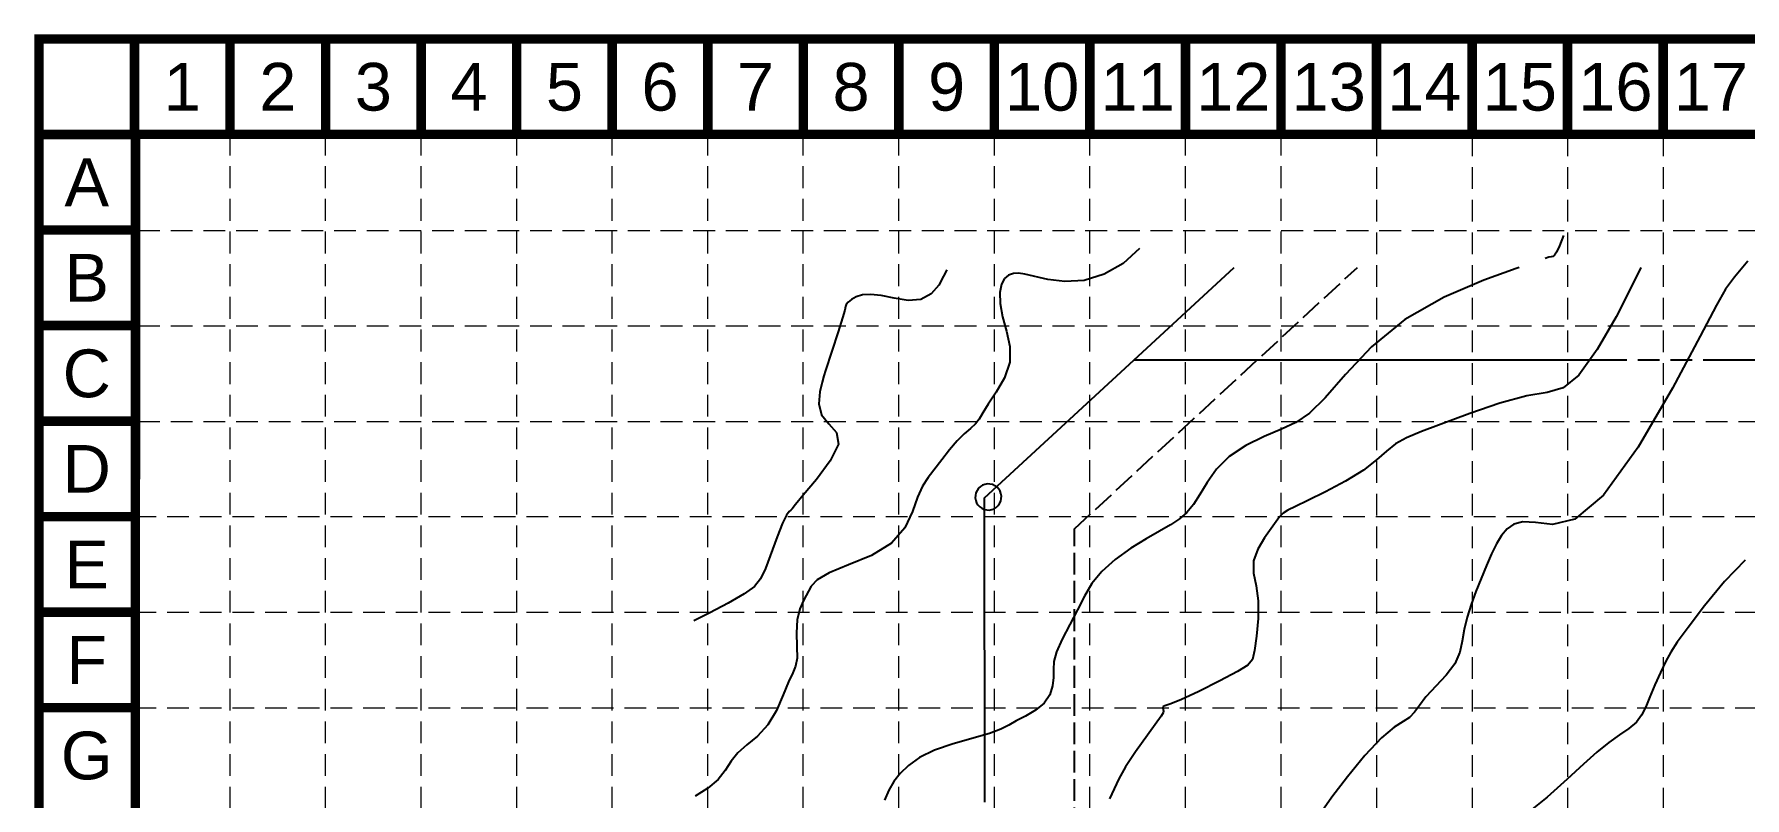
# Model space of a CAD drawing. Header units: inches. Extents: x 638 to 17512, y -393 to 10164.
# Drawn here: x 638 to 5351, y 8060 to 10164 of the extents above; entities that cross this region are included whole.
import ezdxf
from ezdxf.enums import TextEntityAlignment as Align

# ---------------------------------------------------------------- set-up
doc = ezdxf.new("R2010")
doc.units = ezdxf.units.IN
doc.header["$LTSCALE"] = 600
doc.header["$MEASUREMENT"] = 0
for name, pattern in [('ADJOINERS', [2.85, 2.5, -0.05, 0.1, -0.05, 0.1, -0.05]), ('ESMT', [0.13, 0.1, -0.03]), ('HIDDEN', [0.375, 0.25, -0.125])]:
    doc.linetypes.add(name, pattern=pattern)
for name, color, linetype in [('BASE', 7, 'Continuous'), ('EC', 8, 'Continuous'), ('GRID', 254, 'HIDDEN'), ('s EASEMENTS', 8, 'ESMT'), ('s SURVE - BNDY_TR-B', 7, 'Continuous'), ('s SURVEY - ADJOINERS', 7, 'ADJOINERS')]:
    doc.layers.add(name, color=color, linetype=linetype)
doc.styles.get("Standard").update_dxf_attribs({"font": 'ARIAL.TTF'})

msp = doc.modelspace()

# ---------------------------------------------------------------- linework, layer by layer
at = {"layer": 'BASE', "const_width": 26.3}
for points in [[(651.2, -379.4), (17499.2, -379.4), (17499.2, 10150.6), (651.2, 10150.6)], [(913.9, -116.2), (17236.7, -116.7), (17236.4, 9887.5), (917.2, 9887.8)]]:
    msp.add_lwpolyline(points, close=True, dxfattribs=at)
for points in [[(914.5, 9887.4), (914.5, 10150.6)], [(1177.7, 9887.4), (1177.7, 10150.6)], [(1441, 9887.4), (1441, 10150.6)], [(1704.2, 9887.4), (1704.2, 10150.6)], [(1967.5, 9887.4), (1967.5, 10150.6)], [(2230.7, 9887.4), (2230.7, 10150.6)], [(2494, 9887.4), (2494, 10150.6)], [(2757.2, 9887.4), (2757.2, 10150.6)], [(3020.5, 9887.4), (3020.5, 10150.6)], [(3283.7, 9887.4), (3283.7, 10150.6)], [(3547, 9887.4), (3547, 10150.6)], [(3810.2, 9887.4), (3810.2, 10150.6)], [(4073.5, 9887.4), (4073.5, 10150.6)], [(4336.7, 9887.4), (4336.7, 10150.6)], [(4600, 9887.4), (4600, 10150.6)], [(4863.2, 9887.4), (4863.2, 10150.6)], [(5126.5, 9887.4), (5126.5, 10150.6)], [(914.5, 9887.4), (651.2, 9887.4)], [(914.5, 9624.1), (651.2, 9624.1)], [(914.5, 9360.9), (651.2, 9360.9)], [(914.5, 9097.6), (651.2, 9097.6)], [(914.5, 8834.4), (651.2, 8834.4)], [(914.5, 8571.1), (651.2, 8571.1)], [(914.5, 8307.9), (651.2, 8307.9)]]:
    msp.add_lwpolyline(points, dxfattribs=at)
at = {"layer": 'EC', "color": 35}
for p, q in [((3684, 9573.7), (3638.8, 9532.2)), ((4840.5, 9580.4), (4832.6, 9563.6)), ((4851.9, 9609.3), (4840.5, 9580.4)), ((3638.8, 9532.2), (3586, 9502.3)), ((4729.9, 9521.2), (4721.6, 9518.4)), ((4811.4, 9549), (4801, 9545.9)), ((4817.5, 9550), (4811.4, 9549)), ((4822.2, 9551.3), (4817.5, 9550)), ((4826.8, 9555.1), (4822.2, 9551.3)), ((4832.6, 9563.6), (4826.8, 9555.1)), ((5064.6, 9521.2), (5040.5, 9470.4)), ((5359.5, 9538.2), (5322.7, 9494.5)), ((3144, 9496.7), (3130.5, 9472.6)), ((3152.6, 9514.9), (3144, 9496.7)), ((3303, 9475.2), (3298.8, 9451.7)), ((3311.6, 9490.9), (3303, 9475.2)), ((3323.1, 9499.9), (3311.6, 9490.9)), ((3336.1, 9504.2), (3323.1, 9499.9)), ((3349.8, 9505), (3336.1, 9504.2)), ((3367.5, 9502.7), (3349.8, 9505)), ((3431.1, 9488.3), (3367.5, 9502.7)), ((3477.9, 9482.4), (3431.1, 9488.3)), ((3530.8, 9485.5), (3477.9, 9482.4)), ((3586, 9502.3), (3530.8, 9485.5)), ((4632.4, 9486.1), (4523.1, 9439.6)), ((4721.6, 9518.4), (4632.4, 9486.1)), ((5322.7, 9494.5), (5298.7, 9461.6)), ((2889.8, 9433), (2880.9, 9425.2)), ((2902.8, 9440.2), (2889.8, 9433)), ((2920.1, 9445.3), (2902.8, 9440.2)), ((2942.7, 9446.9), (2920.1, 9445.3)), ((2971.9, 9443.8), (2942.7, 9446.9)), ((3007.6, 9436), (2971.9, 9443.8)), ((3045.9, 9429.7), (3007.6, 9436)), ((3081.4, 9432.3), (3045.9, 9429.7)), ((3109.7, 9448.4), (3081.4, 9432.3)), ((3130.5, 9472.6), (3109.7, 9448.4)), ((3298.8, 9451.7), (3299.5, 9421.3)), ((4523.1, 9439.6), (4414.4, 9377.7)), ((5040.5, 9470.4), (4996.6, 9384.7)), ((5298.7, 9461.6), (5273.7, 9417.1)), ((2865.4, 9381.8), (2853.4, 9343.8)), ((2871.4, 9403.7), (2865.4, 9381.8)), ((2873.5, 9413.5), (2871.4, 9403.7)), ((2875.6, 9418.6), (2873.5, 9413.5)), ((2880.9, 9425.2), (2875.6, 9418.6)), ((3299.5, 9421.3), (3305.9, 9385.4)), ((3305.9, 9385.4), (3317.1, 9345.7)), ((4996.6, 9384.7), (4944.9, 9294.8)), ((5273.7, 9417.1), (5228.9, 9331.5)), ((2853.4, 9343.8), (2818.2, 9237)), ((3317.1, 9345.7), (3326.4, 9303.5)), ((4414.4, 9377.7), (4323.2, 9302.6)), ((3326.4, 9303.5), (3326.4, 9260)), ((4323.2, 9302.6), (4250.8, 9225.8)), ((4944.9, 9294.8), (4894.6, 9224.2)), ((5228.9, 9331.5), (5152.6, 9188.8)), ((3326.4, 9260), (3311.8, 9216.9)), ((2809.1, 9205), (2802.7, 9177.9)), ((2813.8, 9222.1), (2809.1, 9205)), ((2818.2, 9237), (2813.8, 9222.1)), ((3311.8, 9216.9), (3288.8, 9177.2)), ((4250.8, 9225.8), (4194.9, 9161.5)), ((4894.6, 9224.2), (4851.2, 9189)), ((2802.7, 9177.9), (2799.7, 9145.5)), ((2799.7, 9145.5), (2807.1, 9114.8)), ((3266.6, 9144.3), (3251.8, 9120.3)), ((3288.8, 9177.2), (3266.6, 9144.3)), ((4194.9, 9161.5), (4152, 9119.5)), ((4676.5, 9147.1), (4593.9, 9118.5)), ((4751, 9167.6), (4676.5, 9147.1)), ((4807.2, 9176.7), (4751, 9167.6)), ((4851.2, 9189), (4807.2, 9176.7)), ((5152.6, 9188.8), (5057.4, 9026)), ((2807.1, 9114.8), (2827.7, 9090.4)), ((3241.9, 9103.2), (3231.9, 9089.7)), ((3251.8, 9120.3), (3241.9, 9103.2)), ((4152, 9119.5), (4114.7, 9093.9)), ((4593.9, 9118.5), (4460.4, 9068.9)), ((2827.7, 9090.4), (2849, 9066.4)), ((2849, 9066.4), (2854, 9034)), ((3200.7, 9062.2), (3180.8, 9043.1)), ((3218.2, 9076.9), (3200.7, 9062.2)), ((3231.9, 9089.7), (3218.2, 9076.9)), ((4027.2, 9054.8), (3976.5, 9030.3)), ((4075, 9075.3), (4027.2, 9054.8)), ((4114.7, 9093.9), (4075, 9075.3)), ((4419.2, 9051.8), (4388.9, 9034.9)), ((4460.4, 9068.9), (4419.2, 9051.8)), ((2854, 9034), (2831.6, 8987.8)), ((3159.7, 9018.5), (3138.6, 8991.1)), ((3180.8, 9043.1), (3159.7, 9018.5)), ((3976.5, 9030.3), (3930.7, 9000.5)), ((4363.8, 9014.7), (4337, 8990.6)), ((4388.9, 9034.9), (4363.8, 9014.7)), ((5057.4, 9026), (4962.4, 8893.5)), ((2831.6, 8987.8), (2793.6, 8937)), ((3138.6, 8991.1), (3101.1, 8942)), ((3895.9, 8965.5), (3870.1, 8928.9)), ((3930.7, 9000.5), (3895.9, 8965.5)), ((4300.9, 8962.9), (4251.2, 8932.4)), ((4337, 8990.6), (4300.9, 8962.9)), ((2793.6, 8937), (2757.3, 8894)), ((3085.4, 8918.4), (3071.6, 8888.3)), ((3101.1, 8942), (3085.4, 8918.4)), ((3870.1, 8928.9), (3850, 8895.3)), ((4251.2, 8932.4), (4196.2, 8903)), ((2736, 8868.2), (2727, 8856.3)), ((2757.3, 8894), (2736, 8868.2)), ((3071.6, 8888.3), (3057.7, 8848.2)), ((3832.2, 8868), (3814.2, 8846.2)), ((3850, 8895.3), (3832.2, 8868)), ((4113.4, 8862.5), (4092.3, 8852)), ((4147.5, 8878.6), (4113.4, 8862.5)), ((4196.2, 8903), (4147.5, 8878.6)), ((4962.4, 8893.5), (4883.4, 8827.9)), ((2699.9, 8816.7), (2684.9, 8778.7)), ((2710.9, 8838.7), (2699.9, 8816.7)), ((2718.4, 8848.2), (2710.9, 8838.7)), ((2723.1, 8851.9), (2718.4, 8848.2)), ((2727, 8856.3), (2723.1, 8851.9)), ((3057.7, 8848.2), (3036.7, 8803.4)), ((3793.7, 8828.1), (3768.8, 8811.8)), ((3814.2, 8846.2), (3793.7, 8828.1)), ((4059.9, 8820.6), (4028.1, 8775.8)), ((4069.6, 8834), (4059.9, 8820.6)), ((4079.1, 8843.7), (4069.6, 8834)), ((4092.3, 8852), (4079.1, 8843.7)), ((4740.3, 8820), (4715.2, 8813.5)), ((4774.7, 8818.5), (4740.3, 8820)), ((4821.6, 8812.9), (4774.7, 8818.5)), ((4883.4, 8827.9), (4821.6, 8812.9)), ((2684.9, 8778.7), (2652.8, 8691.8)), ((3036.7, 8803.4), (3000.6, 8761.2)), ((3702, 8773.6), (3659.7, 8747.2)), ((3738.4, 8794.6), (3702, 8773.6)), ((3768.8, 8811.8), (3738.4, 8794.6)), ((4028.1, 8775.8), (4009.5, 8745.1)), ((4680.9, 8782.5), (4667.1, 8759.4)), ((4696.4, 8800.6), (4680.9, 8782.5)), ((4715.2, 8813.5), (4696.4, 8800.6)), ((2944.9, 8727.6), (2882, 8701.4)), ((3000.6, 8761.2), (2944.9, 8727.6)), ((3659.7, 8747.2), (3616.9, 8716.4)), ((4009.5, 8745.1), (3998, 8712.2)), ((4653.6, 8731.7), (4639.3, 8699.4)), ((4667.1, 8759.4), (4653.6, 8731.7)), ((2652.8, 8691.8), (2639.5, 8662.7)), ((2828.1, 8679.9), (2795.5, 8660.7)), ((2882, 8701.4), (2828.1, 8679.9)), ((3579.7, 8683.5), (3552.6, 8649.9)), ((3616.9, 8716.4), (3579.7, 8683.5)), ((3998, 8712.2), (3998.1, 8679.1)), ((3998.1, 8679.1), (4005, 8643.5)), ((4639.3, 8699.4), (4624.7, 8664.3)), ((5352.2, 8714.3), (5295.7, 8655.9)), ((2622.5, 8641.7), (2594.2, 8621.4)), ((2639.5, 8662.7), (2622.5, 8641.7)), ((2778.8, 8642.4), (2758, 8603.7)), ((2795.5, 8660.7), (2778.8, 8642.4)), ((3552.6, 8649.9), (3532, 8614.9)), ((4005, 8643.5), (4011, 8602.1)), ((4610.4, 8628.1), (4597.4, 8592.2)), ((4624.7, 8664.3), (4610.4, 8628.1)), ((5295.7, 8655.9), (5240.4, 8588.8)), ((2550.3, 8596.3), (2500, 8569.8)), ((2594.2, 8621.4), (2550.3, 8596.3)), ((2747.6, 8580), (2740.7, 8550.4)), ((2758, 8603.7), (2747.6, 8580)), ((3532, 8614.9), (3512.8, 8577.3)), ((4011, 8602.1), (4010.9, 8553.7)), ((4597.4, 8592.2), (4586.4, 8557.3)), ((5240.4, 8588.8), (5195, 8529.3)), ((2500, 8569.8), (2456, 8547.4)), ((2740.7, 8550.4), (2738.8, 8514.1)), ((3512.8, 8577.3), (3470.2, 8496.8)), ((4010.9, 8553.7), (4006, 8505.2)), ((4586.4, 8557.3), (4578.4, 8523.8)), ((2738.8, 8514.1), (2739.8, 8476.5)), ((3470.2, 8496.8), (3454.6, 8461.9)), ((4006, 8505.2), (4000.2, 8465.8)), ((4573, 8491.7), (4566.2, 8460.6)), ((4578.4, 8523.8), (4573, 8491.7)), ((5165.4, 8488.8), (5147.4, 8461.4)), ((5195, 8529.3), (5165.4, 8488.8)), ((2739.9, 8444.6), (2736.1, 8422.5)), ((2739.8, 8476.5), (2739.9, 8444.6)), ((3454.6, 8461.9), (3447.6, 8434.9)), ((3994.6, 8441.2), (3982.2, 8424.9)), ((4000.2, 8465.8), (3994.6, 8441.2)), ((4566.2, 8460.6), (4552.2, 8429.2)), ((5147.4, 8461.4), (5133.8, 8436.1)), ((2728.3, 8403.9), (2716.9, 8379.4)), ((2736.1, 8422.5), (2728.3, 8403.9)), ((3446.6, 8391.6), (3444, 8367.9)), ((3447.6, 8434.9), (3446.4, 8412.9)), ((3446.4, 8412.9), (3446.6, 8391.6)), ((3954, 8407.3), (3905.1, 8381.6)), ((3982.2, 8424.9), (3954, 8407.3)), ((4528.2, 8397.3), (4473, 8338.1)), ((4552.2, 8429.2), (4528.2, 8397.3)), ((5119, 8405.1), (5103.6, 8370.6)), ((5133.8, 8436.1), (5119, 8405.1)), ((2702.1, 8343), (2683.3, 8300.4)), ((2716.9, 8379.4), (2702.1, 8343)), ((3436.2, 8343.1), (3420.9, 8320.2)), ((3444, 8367.9), (3436.2, 8343.1)), ((3847.3, 8353), (3797.2, 8329.6)), ((3905.1, 8381.6), (3847.3, 8353)), ((5103.6, 8370.6), (5089.7, 8337.6)), ((2683.3, 8300.4), (2659.6, 8260.4)), ((3397.4, 8300.7), (3369.9, 8284.8)), ((3420.9, 8320.2), (3397.4, 8300.7)), ((3749.2, 8311), (3748.3, 8307.6)), ((3748.3, 8307.6), (3748.6, 8303)), ((3748.6, 8303), (3749.3, 8298.4)), ((3749.3, 8298.4), (3748.9, 8294)), ((3753.3, 8312.9), (3749.2, 8311)), ((3767, 8317.3), (3753.3, 8312.9)), ((3797.2, 8329.6), (3767, 8317.3)), ((4454.7, 8314.2), (4441.4, 8295.2)), ((4473, 8338.1), (4454.7, 8314.2)), ((5078.5, 8310), (5067.2, 8287.2)), ((5089.7, 8337.6), (5078.5, 8310)), ((2659.6, 8260.4), (2631.3, 8229.7)), ((3301.8, 8248.9), (3270.4, 8237.2)), ((3323.5, 8259.9), (3301.8, 8248.9)), ((3344.2, 8271.6), (3323.5, 8259.9)), ((3369.9, 8284.8), (3344.2, 8271.6)), ((3743.6, 8284.8), (3672.9, 8186.4)), ((3748.9, 8294), (3743.6, 8284.8)), ((4384.9, 8253.9), (4350, 8224.7)), ((4410.2, 8269.6), (4384.9, 8253.9)), ((4428, 8280.8), (4410.2, 8269.6)), ((4441.4, 8295.2), (4428, 8280.8)), ((5031.8, 8250.9), (5005.8, 8233.2)), ((5052.7, 8268), (5031.8, 8250.9)), ((5067.2, 8287.2), (5052.7, 8268)), ((2602, 8205.6), (2576.7, 8183.8)), ((2631.3, 8229.7), (2602, 8205.6)), ((3169.9, 8208.4), (3118.3, 8190.6)), ((3270.4, 8237.2), (3169.9, 8208.4)), ((4350, 8224.7), (4304.9, 8176.4)), ((4976.4, 8212.3), (4944.2, 8185.7)), ((5005.8, 8233.2), (4976.4, 8212.3)), ((2558.1, 8160.2), (2542.1, 8135.3)), ((2576.7, 8183.8), (2558.1, 8160.2)), ((3077.3, 8170.6), (3046.8, 8148.9)), ((3118.3, 8190.6), (3077.3, 8170.6)), ((3672.9, 8186.4), (3645.4, 8144.9)), ((4304.9, 8176.4), (4256.7, 8117.9)), ((4944.2, 8185.7), (4907.2, 8152.2)), ((2522.4, 8110.3), (2494.5, 8086.2)), ((2542.1, 8135.3), (2522.4, 8110.3)), ((3024, 8126.8), (3006.7, 8104.8)), ((3046.8, 8148.9), (3024, 8126.8)), ((3626.8, 8111.9), (3600.7, 8056.6)), ((3645.4, 8144.9), (3626.8, 8111.9)), ((4256.7, 8117.9), (4213.9, 8061.7)), ((4862, 8110.6), (4807, 8061.6)), ((4907.2, 8152.2), (4862, 8110.6)), ((2494.5, 8086.2), (2459.2, 8064.1)), ((2993.1, 8081), (2981.4, 8052.9)), ((3006.7, 8104.8), (2993.1, 8081)), ((4213.9, 8061.7), (4158.5, 7982.3)), ((4807, 8061.6), (4747.4, 8014.1))]:
    msp.add_line(p, q, dxfattribs=at)
at = {"layer": 'GRID', "color": 252, "linetype": 'HIDDEN', "lineweight": 0, "ltscale": 0.4}
for p, q in [((1176.9, 9889.9), (1176.9, 672.4)), ((1440.1, 9889.9), (1440.1, 672.4)), ((1703.4, 9889.9), (1703.4, 672.4)), ((1966.6, 9889.9), (1966.6, 672.4)), ((2229.9, 9889.9), (2229.9, 672.4)), ((2493.1, 9889.9), (2493.1, 672.4)), ((2756.4, 9889.9), (2756.4, 672.4)), ((3019.6, 9889.9), (3019.6, 672.4)), ((3282.9, 9889.9), (3282.9, 672.4)), ((3546.1, 9889.9), (3546.1, 672.4)), ((3809.4, 9889.9), (3809.4, 672.4)), ((4072.6, 9889.9), (4072.6, 672.4)), ((4336.7, 9887.4), (4336.7, 672.4)), ((4600, 9887.4), (4600, 672.4)), ((4863.2, 9887.4), (4863.2, 672.4)), ((5126.5, 9887.4), (5126.5, 672.4)), ((924.2, 9623.2), (17245.7, 9623.2)), ((924.2, 9360), (17245.7, 9360)), ((924.2, 9096.7), (17245.7, 9096.7)), ((914.5, 8834.4), (17236, 8834.4)), ((914.5, 8571.1), (17236, 8571.1)), ((914.5, 8307.9), (17236, 8307.9))]:
    msp.add_line(p, q, dxfattribs=at)
at = {"layer": 's EASEMENTS'}
for p, q in [((3504.8, 8801.1), (4284, 9521.2)), ((3504.8, 4697.1), (3504.8, 8801.1))]:
    msp.add_line(p, q, dxfattribs=at)
at = {"layer": 's SURVE - BNDY_TR-B'}
for p, q in [((3278.6, 8922.7), (3278.6, 8922.7)), ((3278.6, 8922.7), (3278.6, 8922.7)), ((3278.6, 8922.7), (3278.6, 8922.7)), ((3233, 8900.1), (3233, 8900.1)), ((3301.2, 8877.1), (3301.2, 8877.1)), ((3255.6, 8854.5), (3255.6, 8854.5))]:
    msp.add_line(p, q, dxfattribs=at)
for start, end in [(71.3569, 161.3569), (341.3569, 71.3569), (161.3569, 251.3569), (251.3569, 341.3569)]:
    msp.add_arc((3267.1, 8888.6), 36, start, end, dxfattribs=at)
at = {"layer": 's SURVEY - ADJOINERS'}
for p, q in [((3667.6, 9265.3), (3944.5, 9521.2)), ((3256.7, 8885.8), (3667.6, 9265.3)), ((10156.7, 9265.3), (3667.6, 9265.3)), ((3261.1, 1207.8), (3256.7, 8885.8))]:
    msp.add_line(p, q, dxfattribs=at)

# ---------------------------------------------------------------- texts
at = {"layer": 'BASE'}
for s, height, p in [('2', 131.6, (1309.4, 10019)), ('3', 131.6, (1572.6, 10019)), ('6', 131.6, (2362.4, 10019)), ('8', 131.6, (2888.9, 10019)), ('9', 131.6, (3152.1, 10019)), ('10', 131.62, (3415.4, 10019)), ('12', 131.62, (3941.9, 10019)), ('13', 131.62, (4205.1, 10019)), ('16', 131.62, (4994.9, 10019)), ('1', 131.6, (1046.1, 10019)), ('4', 131.6, (1835.9, 10019)), ('5', 131.6, (2099.1, 10019)), ('7', 131.6, (2625.6, 10019)), ('11', 131.62, (3678.6, 10019)), ('14', 131.62, (4468.4, 10019)), ('15', 131.62, (4731.6, 10019)), ('17', 131.62, (5258.1, 10019)), ('A', 131.6, (782.9, 9755.7)), ('B', 131.6, (782.9, 9492.5)), ('C', 131.6, (782.9, 9229.2)), ('D', 131.6, (782.9, 8966)), ('E', 131.6, (782.9, 8702.7)), ('F', 131.6, (782.9, 8439.5)), ('G', 131.6, (782.9, 8176.2))]:
    msp.add_text(s, height=height, dxfattribs=at).set_placement(p, align=Align.MIDDLE_CENTER)

doc.saveas('drawing.dxf')
